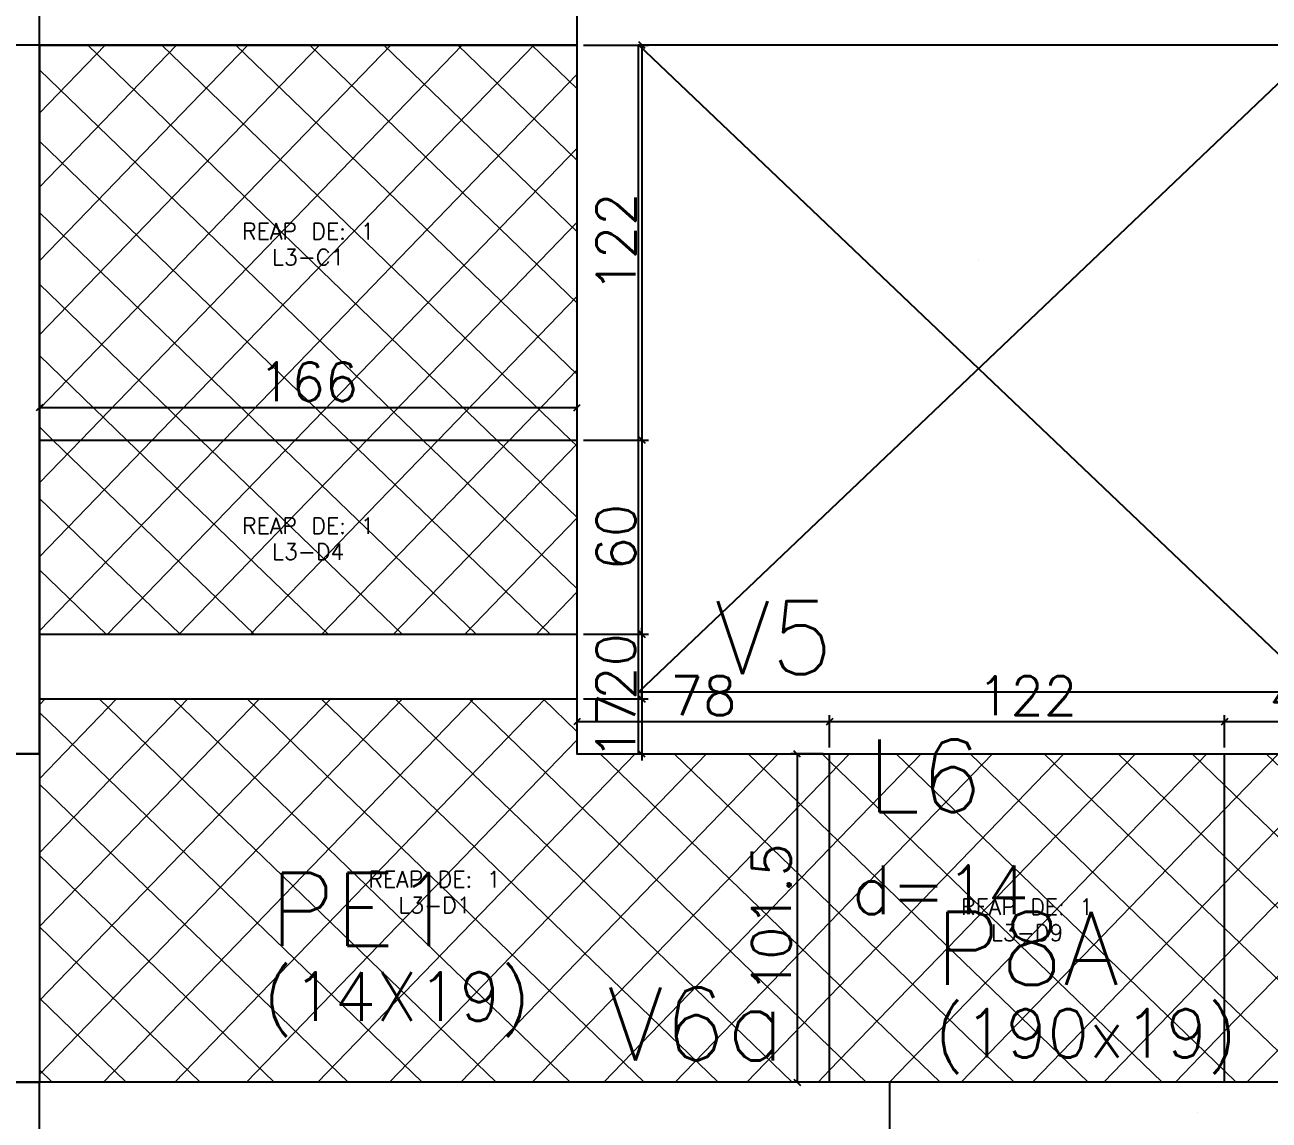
# Model space of a CAD drawing. Extents: x -40810 to 33675, y -2018 to 21213.
# Drawn here: x 15712.7 to 16096.9, y 15353.1 to 15691.5 of the extents above; entities that cross this region are included whole.
import ezdxf
from ezdxf.enums import TextEntityAlignment as Align

# ---------------------------------------------------------------- set-up
doc = ezdxf.new("R2010")
doc.units = 0
doc.layers.get('0').update_dxf_attribs({"color": 1, "lineweight": 9})
for name, color, linetype in [('1', 5, 'Continuous'), ('10', 7, 'Continuous'), ('12', 3, 'Continuous'), ('13', 7, 'Continuous'), ('19', 5, 'Continuous'), ('242', 3, 'Continuous'), ('3', 2, 'Continuous'), ('30', 15, 'Continuous'), ('4', 2, 'Continuous'), ('8', 5, 'Continuous'), ('9', 3, 'Continuous'), ('NOMENCLATURA', 7, 'Continuous'), ('P-NOTAS', 7, 'Continuous'), ('Painéis', 255, 'Continuous')]:
    doc.layers.add(name, color=color, linetype=linetype)
doc.layers.add('REAPROVEITAMENTO', color=251, linetype='Continuous', lineweight=9)
doc.styles.add('Romans', font='romans.shx', dxfattribs={"height": 12})
doc.styles.get("Standard").update_dxf_attribs({"font": 'romans.shx', "width": 0.8})
doc.styles.add('standart', font='txt.shx')
doc.dimstyles.new('cotas', dxfattribs={"dimtxt": 9, "dimasz": 2, "dimexe": 2, "dimexo": 2, "dimgap": 2, "dimtad": 1, "dimdec": 1, "dimzin": 12, "dimdsep": 46, "dimtxsty": 'Romans', "dimblk": 'OBLIQUE', "dimcen": 9, "dimclrd": 4, "dimclre": 4, "dimclrt": 240, "dimaunit": 1, "dimadec": 8, "dimazin": 3, "dimtfac": 1, "dimtdec": 1, "dimtix": 1, "dimtmove": 0, "dimatfit": 2, "dimldrblk": 'OBLIQUE', "dimfxl": 1, "dimtolj": 1, "dimtzin": 0, "dimlwd": -1, "dimlwe": -1, "dimarcsym": 0})
pattern_1 = [(46, (-222.171, -201.545), (-11.419519, 11.027702), []), (136, (-222.171, -201.545), (-11.027702, -11.419519), [])]

# ---------------------------------------------------------------- blocks, each defined once
blk = doc.blocks.new('_Oblique')
at = {"color": 0, "linetype": 'ByBlock', "lineweight": -2}
blk.add_line((-0.5, -0.5), (0.5, 0.5), dxfattribs=at)
blk = doc.blocks.new('*D3894')
at = {"layer": 'Defpoints', "color": 0, "linetype": 'Continuous', "ltscale": 30, "transparency": 16777216}
for p in [(15883.19, 15573.21), (15717.19, 15563.21), (15883.19, 15563.21)]:
    blk.add_point(p, dxfattribs=at)
at = {"layer": 'P-NOTAS', "color": 4, "linetype": 'Continuous', "ltscale": 30, "transparency": 16777216}
for p, q in [((15717.19, 15565.21), (15717.19, 15575.21)), ((15883.19, 15565.21), (15883.19, 15575.21)), ((15717.19, 15573.21), (15883.19, 15573.21))]:
    blk.add_line(p, q, dxfattribs=at)
at = {"layer": 'P-NOTAS', "color": 4, "linetype": 'Continuous', "ltscale": 30, "transparency": 16777216, "xscale": 2, "yscale": 2, "zscale": 2, "rotation": 180}
blk.add_blockref('_Oblique', (15717.19, 15573.21), dxfattribs=at)
at = {"layer": 'P-NOTAS', "color": 4, "linetype": 'Continuous', "ltscale": 30, "transparency": 16777216, "xscale": 2, "yscale": 2, "zscale": 2}
blk.add_blockref('_Oblique', (15883.19, 15573.21), dxfattribs=at)
at = {"layer": 'P-NOTAS', "color": 240, "linetype": 'Continuous', "ltscale": 30, "transparency": 16777216, "insert": (15800.19, 15581.21), "char_height": 12, "attachment_point": 5, "style": 'Romans'}
blk.add_mtext('\\A1;166', dxfattribs=at)
blk = doc.blocks.new('*D3895')
at = {"layer": 'Defpoints', "color": 0, "linetype": 'Continuous', "ltscale": 30, "transparency": 16777216}
for p in [(15883.19, 15503.21), (15883.19, 15483.21), (15903.19, 15483.21)]:
    blk.add_point(p, dxfattribs=at)
at = {"layer": 'P-NOTAS', "color": 4, "linetype": 'Continuous', "ltscale": 30, "transparency": 16777216}
for p, q in [((15903.19, 15503.21), (15903.19, 15505.21)), ((15885.19, 15503.21), (15905.19, 15503.21)), ((15903.19, 15503.21), (15903.19, 15483.21)), ((15885.19, 15483.21), (15905.19, 15483.21)), ((15903.19, 15483.21), (15903.19, 15481.21))]:
    blk.add_line(p, q, dxfattribs=at)
at = {"layer": 'P-NOTAS', "color": 4, "linetype": 'Continuous', "ltscale": 30, "transparency": 16777216, "xscale": 2, "yscale": 2, "zscale": 2}
for p, rotation in [((15903.19, 15503.21), 270), ((15903.19, 15483.21), 90)]:
    blk.add_blockref('_Oblique', p, dxfattribs=dict(at, rotation=rotation))
at = {"layer": 'P-NOTAS', "color": 240, "linetype": 'Continuous', "ltscale": 30, "transparency": 16777216, "insert": (15895.19, 15493.21), "char_height": 12, "attachment_point": 5, "rotation": 90, "style": 'Romans'}
blk.add_mtext('\\A1;20', dxfattribs=at)
blk = doc.blocks.new('*D3896')
at = {"layer": 'Defpoints', "color": 0, "linetype": 'Continuous', "ltscale": 30, "transparency": 16777216}
for p in [(15883.19, 15483.21), (15883.19, 15466.21), (15903.19, 15466.21)]:
    blk.add_point(p, dxfattribs=at)
at = {"layer": 'P-NOTAS', "color": 4, "linetype": 'Continuous', "ltscale": 30, "transparency": 16777216}
for p, q in [((15885.19, 15483.21), (15905.19, 15483.21)), ((15903.19, 15483.21), (15903.19, 15485.21)), ((15903.19, 15483.21), (15903.19, 15466.21)), ((15885.19, 15466.21), (15905.19, 15466.21)), ((15903.19, 15466.21), (15903.19, 15464.21))]:
    blk.add_line(p, q, dxfattribs=at)
at = {"layer": 'P-NOTAS', "color": 4, "linetype": 'Continuous', "ltscale": 30, "transparency": 16777216, "xscale": 2, "yscale": 2, "zscale": 2}
for p, rotation in [((15903.19, 15483.21), 270), ((15903.19, 15466.21), 90)]:
    blk.add_blockref('_Oblique', p, dxfattribs=dict(at, rotation=rotation))
at = {"layer": 'P-NOTAS', "color": 240, "linetype": 'Continuous', "ltscale": 30, "transparency": 16777216, "insert": (15895.19, 15474.71), "char_height": 12, "attachment_point": 5, "rotation": 90, "style": 'Romans'}
blk.add_mtext('\\A1;17', dxfattribs=at)
blk = doc.blocks.new('*D3899')
at = {"layer": 'Defpoints', "color": 0, "linetype": 'Continuous', "ltscale": 30, "transparency": 16777216}
for p in [(16131.19, 15476.21), (16083.19, 15466.21), (16131.19, 15466.21)]:
    blk.add_point(p, dxfattribs=at)
at = {"layer": 'P-NOTAS', "color": 4, "linetype": 'Continuous', "ltscale": 30, "transparency": 16777216}
for p, q in [((16083.19, 15468.21), (16083.19, 15478.21)), ((16131.19, 15468.21), (16131.19, 15478.21)), ((16083.19, 15476.21), (16131.19, 15476.21))]:
    blk.add_line(p, q, dxfattribs=at)
at = {"layer": 'P-NOTAS', "color": 4, "linetype": 'Continuous', "ltscale": 30, "transparency": 16777216, "xscale": 2, "yscale": 2, "zscale": 2, "rotation": 180}
blk.add_blockref('_Oblique', (16083.19, 15476.21), dxfattribs=at)
at = {"layer": 'P-NOTAS', "color": 4, "linetype": 'Continuous', "ltscale": 30, "transparency": 16777216, "xscale": 2, "yscale": 2, "zscale": 2}
blk.add_blockref('_Oblique', (16131.19, 15476.21), dxfattribs=at)
at = {"layer": 'P-NOTAS', "color": 240, "linetype": 'Continuous', "ltscale": 30, "transparency": 16777216, "insert": (16107.19, 15484.21), "char_height": 12, "attachment_point": 5, "style": 'Romans'}
blk.add_mtext('\\A1;48', dxfattribs=at)
blk = doc.blocks.new('*D3902')
at = {"layer": 'Defpoints', "color": 0, "linetype": 'Continuous', "ltscale": 30, "transparency": 16777216}
for p in [(15961.19, 15466.21), (15951.19, 15364.75), (15961.19, 15364.75)]:
    blk.add_point(p, dxfattribs=at)
at = {"layer": 'P-NOTAS', "color": 4, "linetype": 'Continuous', "ltscale": 30, "transparency": 16777216}
for p, q in [((15959.19, 15466.21), (15949.19, 15466.21)), ((15951.19, 15466.21), (15951.19, 15364.75)), ((15959.19, 15364.75), (15949.19, 15364.75))]:
    blk.add_line(p, q, dxfattribs=at)
at = {"layer": 'P-NOTAS', "color": 4, "linetype": 'Continuous', "ltscale": 30, "transparency": 16777216, "xscale": 2, "yscale": 2, "zscale": 2}
for p, rotation in [((15951.19, 15466.21), 90), ((15951.19, 15364.75), 270)]:
    blk.add_blockref('_Oblique', p, dxfattribs=dict(at, rotation=rotation))
at = {"layer": 'P-NOTAS', "color": 240, "linetype": 'Continuous', "ltscale": 30, "transparency": 16777216, "insert": (15943.19, 15415.48), "char_height": 12, "attachment_point": 5, "rotation": 90, "style": 'Romans'}
blk.add_mtext('\\A1;101.5', dxfattribs=at)
blk = doc.blocks.new('*D3903')
at = {"layer": 'Defpoints', "color": 0, "linetype": 'Continuous', "ltscale": 30, "transparency": 16777216}
for p in [(15961.19, 15476.21), (15883.19, 15466.21), (15961.19, 15466.21)]:
    blk.add_point(p, dxfattribs=at)
at = {"layer": 'P-NOTAS', "color": 4, "linetype": 'Continuous', "ltscale": 30, "transparency": 16777216}
for p, q in [((15883.19, 15468.21), (15883.19, 15478.21)), ((15961.19, 15468.21), (15961.19, 15478.21)), ((15883.19, 15476.21), (15961.19, 15476.21))]:
    blk.add_line(p, q, dxfattribs=at)
at = {"layer": 'P-NOTAS', "color": 4, "linetype": 'Continuous', "ltscale": 30, "transparency": 16777216, "xscale": 2, "yscale": 2, "zscale": 2, "rotation": 180}
blk.add_blockref('_Oblique', (15883.19, 15476.21), dxfattribs=at)
at = {"layer": 'P-NOTAS', "color": 4, "linetype": 'Continuous', "ltscale": 30, "transparency": 16777216, "xscale": 2, "yscale": 2, "zscale": 2}
blk.add_blockref('_Oblique', (15961.19, 15476.21), dxfattribs=at)
at = {"layer": 'P-NOTAS', "color": 240, "linetype": 'Continuous', "ltscale": 30, "transparency": 16777216, "insert": (15922.19, 15484.21), "char_height": 12, "attachment_point": 5, "style": 'Romans'}
blk.add_mtext('\\A1;78', dxfattribs=at)
blk = doc.blocks.new('*D3904')
at = {"layer": 'Defpoints', "color": 0, "linetype": 'Continuous', "ltscale": 30, "transparency": 16777216}
for p in [(16083.19, 15476.21), (15961.19, 15466.21), (16083.19, 15466.21)]:
    blk.add_point(p, dxfattribs=at)
at = {"layer": 'P-NOTAS', "color": 4, "linetype": 'Continuous', "ltscale": 30, "transparency": 16777216}
for p, q in [((15961.19, 15468.21), (15961.19, 15478.21)), ((16083.19, 15468.21), (16083.19, 15478.21)), ((15961.19, 15476.21), (16083.19, 15476.21))]:
    blk.add_line(p, q, dxfattribs=at)
at = {"layer": 'P-NOTAS', "color": 4, "linetype": 'Continuous', "ltscale": 30, "transparency": 16777216, "xscale": 2, "yscale": 2, "zscale": 2, "rotation": 180}
blk.add_blockref('_Oblique', (15961.19, 15476.21), dxfattribs=at)
at = {"layer": 'P-NOTAS', "color": 4, "linetype": 'Continuous', "ltscale": 30, "transparency": 16777216, "xscale": 2, "yscale": 2, "zscale": 2}
blk.add_blockref('_Oblique', (16083.19, 15476.21), dxfattribs=at)
at = {"layer": 'P-NOTAS', "color": 240, "linetype": 'Continuous', "ltscale": 30, "transparency": 16777216, "insert": (16022.19, 15484.21), "char_height": 12, "attachment_point": 5, "style": 'Romans'}
blk.add_mtext('\\A1;122', dxfattribs=at)
blk = doc.blocks.new('*D3905')
at = {"layer": 'Defpoints', "color": 0, "linetype": 'Continuous', "ltscale": 30, "transparency": 16777216}
for p in [(15883.23, 15685.21), (15883.23, 15563.21), (15903.23, 15563.21)]:
    blk.add_point(p, dxfattribs=at)
at = {"layer": 'P-NOTAS', "color": 4, "linetype": 'Continuous', "ltscale": 30, "transparency": 16777216}
for p, q in [((15885.23, 15685.21), (15905.23, 15685.21)), ((15903.23, 15685.21), (15903.23, 15563.21)), ((15885.23, 15563.21), (15905.23, 15563.21))]:
    blk.add_line(p, q, dxfattribs=at)
at = {"layer": 'P-NOTAS', "color": 4, "linetype": 'Continuous', "ltscale": 30, "transparency": 16777216, "xscale": 2, "yscale": 2, "zscale": 2}
for p, rotation in [((15903.23, 15685.21), 90), ((15903.23, 15563.21), 270)]:
    blk.add_blockref('_Oblique', p, dxfattribs=dict(at, rotation=rotation))
at = {"layer": 'P-NOTAS', "color": 240, "linetype": 'Continuous', "ltscale": 30, "transparency": 16777216, "insert": (15895.23, 15624.21), "char_height": 12, "attachment_point": 5, "rotation": 90, "style": 'Romans'}
blk.add_mtext('\\A1;122', dxfattribs=at)
blk = doc.blocks.new('*D3906')
at = {"layer": 'Defpoints', "color": 0, "linetype": 'Continuous', "ltscale": 30, "transparency": 16777216}
for p in [(15883.23, 15563.21), (15883.23, 15503.21), (15903.23, 15503.21)]:
    blk.add_point(p, dxfattribs=at)
at = {"layer": 'P-NOTAS', "color": 4, "linetype": 'Continuous', "ltscale": 30, "transparency": 16777216}
for p, q in [((15885.23, 15563.21), (15905.23, 15563.21)), ((15903.23, 15563.21), (15903.23, 15503.21)), ((15885.23, 15503.21), (15905.23, 15503.21))]:
    blk.add_line(p, q, dxfattribs=at)
at = {"layer": 'P-NOTAS', "color": 4, "linetype": 'Continuous', "ltscale": 30, "transparency": 16777216, "xscale": 2, "yscale": 2, "zscale": 2}
for p, rotation in [((15903.23, 15563.21), 90), ((15903.23, 15503.21), 270)]:
    blk.add_blockref('_Oblique', p, dxfattribs=dict(at, rotation=rotation))
at = {"layer": 'P-NOTAS', "color": 240, "linetype": 'Continuous', "ltscale": 30, "transparency": 16777216, "insert": (15895.23, 15533.21), "char_height": 12, "attachment_point": 5, "rotation": 90, "style": 'Romans'}
blk.add_mtext('\\A1;60', dxfattribs=at)
blk = doc.blocks.new('*D6432')
at = {"layer": 'Defpoints', "color": 0, "ltscale": 30, "transparency": 16777216}
for p in [(15883.19, 15573.21), (15717.19, 15563.21), (15883.19, 15563.21)]:
    blk.add_point(p, dxfattribs=at)
at = {"layer": 'P-NOTAS', "color": 4, "ltscale": 30, "transparency": 16777216}
for p, q in [((15717.19, 15565.21), (15717.19, 15575.21)), ((15883.19, 15565.21), (15883.19, 15575.21)), ((15717.19, 15573.21), (15883.19, 15573.21))]:
    blk.add_line(p, q, dxfattribs=at)
at = {"layer": 'P-NOTAS', "color": 4, "ltscale": 30, "transparency": 16777216, "xscale": 2, "yscale": 2, "zscale": 2, "rotation": 180}
blk.add_blockref('_Oblique', (15717.19, 15573.21), dxfattribs=at)
at = {"layer": 'P-NOTAS', "color": 4, "ltscale": 30, "transparency": 16777216, "xscale": 2, "yscale": 2, "zscale": 2}
blk.add_blockref('_Oblique', (15883.19, 15573.21), dxfattribs=at)
at = {"layer": 'P-NOTAS', "color": 240, "ltscale": 30, "transparency": 16777216, "insert": (15800.19, 15581.21), "char_height": 12, "attachment_point": 5, "style": 'Romans'}
blk.add_mtext('\\A1;166', dxfattribs=at)
blk = doc.blocks.new('*D6433')
at = {"layer": 'Defpoints', "color": 0, "ltscale": 30, "transparency": 16777216}
for p in [(15883.19, 15503.21), (15883.19, 15483.21), (15903.19, 15483.21)]:
    blk.add_point(p, dxfattribs=at)
at = {"layer": 'P-NOTAS', "color": 4, "ltscale": 30, "transparency": 16777216}
for p, q in [((15903.19, 15503.21), (15903.19, 15505.21)), ((15885.19, 15503.21), (15905.19, 15503.21)), ((15903.19, 15503.21), (15903.19, 15483.21)), ((15885.19, 15483.21), (15905.19, 15483.21)), ((15903.19, 15483.21), (15903.19, 15481.21))]:
    blk.add_line(p, q, dxfattribs=at)
at = {"layer": 'P-NOTAS', "color": 4, "ltscale": 30, "transparency": 16777216, "xscale": 2, "yscale": 2, "zscale": 2}
for p, rotation in [((15903.19, 15503.21), 270), ((15903.19, 15483.21), 90)]:
    blk.add_blockref('_Oblique', p, dxfattribs=dict(at, rotation=rotation))
at = {"layer": 'P-NOTAS', "color": 240, "ltscale": 30, "transparency": 16777216, "insert": (15895.19, 15493.21), "char_height": 12, "attachment_point": 5, "rotation": 90, "style": 'Romans'}
blk.add_mtext('\\A1;20', dxfattribs=at)
blk = doc.blocks.new('*D6434')
at = {"layer": 'Defpoints', "color": 0, "ltscale": 30, "transparency": 16777216}
for p in [(15883.19, 15483.21), (15883.19, 15466.21), (15903.19, 15466.21)]:
    blk.add_point(p, dxfattribs=at)
at = {"layer": 'P-NOTAS', "color": 4, "ltscale": 30, "transparency": 16777216}
for p, q in [((15885.19, 15483.21), (15905.19, 15483.21)), ((15903.19, 15483.21), (15903.19, 15485.21)), ((15903.19, 15483.21), (15903.19, 15466.21)), ((15885.19, 15466.21), (15905.19, 15466.21)), ((15903.19, 15466.21), (15903.19, 15464.21))]:
    blk.add_line(p, q, dxfattribs=at)
at = {"layer": 'P-NOTAS', "color": 4, "ltscale": 30, "transparency": 16777216, "xscale": 2, "yscale": 2, "zscale": 2}
for p, rotation in [((15903.19, 15483.21), 270), ((15903.19, 15466.21), 90)]:
    blk.add_blockref('_Oblique', p, dxfattribs=dict(at, rotation=rotation))
at = {"layer": 'P-NOTAS', "color": 240, "ltscale": 30, "transparency": 16777216, "insert": (15895.19, 15474.71), "char_height": 12, "attachment_point": 5, "rotation": 90, "style": 'Romans'}
blk.add_mtext('\\A1;17', dxfattribs=at)
blk = doc.blocks.new('*D6437')
at = {"layer": 'Defpoints', "color": 0, "ltscale": 30, "transparency": 16777216}
for p in [(16131.19, 15476.21), (16083.19, 15466.21), (16131.19, 15466.21)]:
    blk.add_point(p, dxfattribs=at)
at = {"layer": 'P-NOTAS', "color": 4, "ltscale": 30, "transparency": 16777216}
for p, q in [((16083.19, 15468.21), (16083.19, 15478.21)), ((16131.19, 15468.21), (16131.19, 15478.21)), ((16083.19, 15476.21), (16131.19, 15476.21))]:
    blk.add_line(p, q, dxfattribs=at)
at = {"layer": 'P-NOTAS', "color": 4, "ltscale": 30, "transparency": 16777216, "xscale": 2, "yscale": 2, "zscale": 2, "rotation": 180}
blk.add_blockref('_Oblique', (16083.19, 15476.21), dxfattribs=at)
at = {"layer": 'P-NOTAS', "color": 4, "ltscale": 30, "transparency": 16777216, "xscale": 2, "yscale": 2, "zscale": 2}
blk.add_blockref('_Oblique', (16131.19, 15476.21), dxfattribs=at)
at = {"layer": 'P-NOTAS', "color": 240, "ltscale": 30, "transparency": 16777216, "insert": (16107.19, 15484.21), "char_height": 12, "attachment_point": 5, "style": 'Romans'}
blk.add_mtext('\\A1;48', dxfattribs=at)
blk = doc.blocks.new('*D6440')
at = {"layer": 'Defpoints', "color": 0, "ltscale": 30, "transparency": 16777216}
for p in [(15961.19, 15466.21), (15951.19, 15364.75), (15961.19, 15364.75)]:
    blk.add_point(p, dxfattribs=at)
at = {"layer": 'P-NOTAS', "color": 4, "ltscale": 30, "transparency": 16777216}
for p, q in [((15959.19, 15466.21), (15949.19, 15466.21)), ((15951.19, 15466.21), (15951.19, 15364.75)), ((15959.19, 15364.75), (15949.19, 15364.75))]:
    blk.add_line(p, q, dxfattribs=at)
at = {"layer": 'P-NOTAS', "color": 4, "ltscale": 30, "transparency": 16777216, "xscale": 2, "yscale": 2, "zscale": 2}
for p, rotation in [((15951.19, 15466.21), 90), ((15951.19, 15364.75), 270)]:
    blk.add_blockref('_Oblique', p, dxfattribs=dict(at, rotation=rotation))
at = {"layer": 'P-NOTAS', "color": 240, "ltscale": 30, "transparency": 16777216, "insert": (15943.19, 15415.48), "char_height": 12, "attachment_point": 5, "rotation": 90, "style": 'Romans'}
blk.add_mtext('\\A1;101.5', dxfattribs=at)
blk = doc.blocks.new('*D6441')
at = {"layer": 'Defpoints', "color": 0, "ltscale": 30, "transparency": 16777216}
for p in [(15961.19, 15476.21), (15883.19, 15466.21), (15961.19, 15466.21)]:
    blk.add_point(p, dxfattribs=at)
at = {"layer": 'P-NOTAS', "color": 4, "ltscale": 30, "transparency": 16777216}
for p, q in [((15883.19, 15468.21), (15883.19, 15478.21)), ((15961.19, 15468.21), (15961.19, 15478.21)), ((15883.19, 15476.21), (15961.19, 15476.21))]:
    blk.add_line(p, q, dxfattribs=at)
at = {"layer": 'P-NOTAS', "color": 4, "ltscale": 30, "transparency": 16777216, "xscale": 2, "yscale": 2, "zscale": 2, "rotation": 180}
blk.add_blockref('_Oblique', (15883.19, 15476.21), dxfattribs=at)
at = {"layer": 'P-NOTAS', "color": 4, "ltscale": 30, "transparency": 16777216, "xscale": 2, "yscale": 2, "zscale": 2}
blk.add_blockref('_Oblique', (15961.19, 15476.21), dxfattribs=at)
at = {"layer": 'P-NOTAS', "color": 240, "ltscale": 30, "transparency": 16777216, "insert": (15922.19, 15484.21), "char_height": 12, "attachment_point": 5, "style": 'Romans'}
blk.add_mtext('\\A1;78', dxfattribs=at)
blk = doc.blocks.new('*D6442')
at = {"layer": 'Defpoints', "color": 0, "ltscale": 30, "transparency": 16777216}
for p in [(16083.19, 15476.21), (15961.19, 15466.21), (16083.19, 15466.21)]:
    blk.add_point(p, dxfattribs=at)
at = {"layer": 'P-NOTAS', "color": 4, "ltscale": 30, "transparency": 16777216}
for p, q in [((15961.19, 15468.21), (15961.19, 15478.21)), ((16083.19, 15468.21), (16083.19, 15478.21)), ((15961.19, 15476.21), (16083.19, 15476.21))]:
    blk.add_line(p, q, dxfattribs=at)
at = {"layer": 'P-NOTAS', "color": 4, "ltscale": 30, "transparency": 16777216, "xscale": 2, "yscale": 2, "zscale": 2, "rotation": 180}
blk.add_blockref('_Oblique', (15961.19, 15476.21), dxfattribs=at)
at = {"layer": 'P-NOTAS', "color": 4, "ltscale": 30, "transparency": 16777216, "xscale": 2, "yscale": 2, "zscale": 2}
blk.add_blockref('_Oblique', (16083.19, 15476.21), dxfattribs=at)
at = {"layer": 'P-NOTAS', "color": 240, "ltscale": 30, "transparency": 16777216, "insert": (16022.19, 15484.21), "char_height": 12, "attachment_point": 5, "style": 'Romans'}
blk.add_mtext('\\A1;122', dxfattribs=at)
blk = doc.blocks.new('*D6443')
at = {"layer": 'Defpoints', "color": 0, "ltscale": 30, "transparency": 16777216}
for p in [(15883.23, 15685.21), (15883.23, 15563.21), (15903.23, 15563.21)]:
    blk.add_point(p, dxfattribs=at)
at = {"layer": 'P-NOTAS', "color": 4, "ltscale": 30, "transparency": 16777216}
for p, q in [((15885.23, 15685.21), (15905.23, 15685.21)), ((15903.23, 15685.21), (15903.23, 15563.21)), ((15885.23, 15563.21), (15905.23, 15563.21))]:
    blk.add_line(p, q, dxfattribs=at)
at = {"layer": 'P-NOTAS', "color": 4, "ltscale": 30, "transparency": 16777216, "xscale": 2, "yscale": 2, "zscale": 2}
for p, rotation in [((15903.23, 15685.21), 90), ((15903.23, 15563.21), 270)]:
    blk.add_blockref('_Oblique', p, dxfattribs=dict(at, rotation=rotation))
at = {"layer": 'P-NOTAS', "color": 240, "ltscale": 30, "transparency": 16777216, "insert": (15895.23, 15624.21), "char_height": 12, "attachment_point": 5, "rotation": 90, "style": 'Romans'}
blk.add_mtext('\\A1;122', dxfattribs=at)
blk = doc.blocks.new('*D6444')
at = {"layer": 'Defpoints', "color": 0, "ltscale": 30, "transparency": 16777216}
for p in [(15883.23, 15563.21), (15883.23, 15503.21), (15903.23, 15503.21)]:
    blk.add_point(p, dxfattribs=at)
at = {"layer": 'P-NOTAS', "color": 4, "ltscale": 30, "transparency": 16777216}
for p, q in [((15885.23, 15563.21), (15905.23, 15563.21)), ((15903.23, 15563.21), (15903.23, 15503.21)), ((15885.23, 15503.21), (15905.23, 15503.21))]:
    blk.add_line(p, q, dxfattribs=at)
at = {"layer": 'P-NOTAS', "color": 4, "ltscale": 30, "transparency": 16777216, "xscale": 2, "yscale": 2, "zscale": 2}
for p, rotation in [((15903.23, 15563.21), 90), ((15903.23, 15503.21), 270)]:
    blk.add_blockref('_Oblique', p, dxfattribs=dict(at, rotation=rotation))
at = {"layer": 'P-NOTAS', "color": 240, "ltscale": 30, "transparency": 16777216, "insert": (15895.23, 15533.21), "char_height": 12, "attachment_point": 5, "rotation": 90, "style": 'Romans'}
blk.add_mtext('\\A1;60', dxfattribs=at)

msp = doc.modelspace()

# ---------------------------------------------------------------- hatches: boundary and pattern name
at = {"layer": 'REAPROVEITAMENTO', "linetype": 'Continuous', "ltscale": 30, "true_color": 0xf8d731, "transparency": 33554687}
h = msp.add_hatch(dxfattribs=at)
h.set_pattern_fill('ANSI37', color=40, scale=5, angle=1)
h.set_pattern_definition(pattern_1)
h.paths.add_polyline_path([(15883.157, 15685.21), (15717.157, 15685.21), (15717.157, 15563.21), (15883.157, 15563.21)])
at = {"layer": 'REAPROVEITAMENTO', "ltscale": 30, "transparency": 33554687}
h = msp.add_hatch(dxfattribs=at)
h.set_pattern_fill('ANSI37', color=0, scale=5, angle=1)
h.set_pattern_definition(pattern_1)
h.paths.add_polyline_path([(15883.157, 15685.21), (15717.157, 15685.21), (15717.157, 15563.21), (15883.157, 15563.21)])
at = {"layer": 'REAPROVEITAMENTO', "linetype": 'Continuous', "ltscale": 30, "true_color": 0xf8d731, "transparency": 33554687}
h = msp.add_hatch(dxfattribs=at)
h.set_pattern_fill('ANSI37', color=40, scale=5, angle=1)
h.set_pattern_definition(pattern_1)
h.paths.add_polyline_path([(15883.157, 15563.21), (15717.157, 15563.21), (15717.157, 15503.21), (15883.157, 15503.21)])
at = {"layer": 'REAPROVEITAMENTO', "ltscale": 30, "transparency": 33554687}
h = msp.add_hatch(dxfattribs=at)
h.set_pattern_fill('ANSI37', color=0, scale=5, angle=1)
h.set_pattern_definition(pattern_1)
h.paths.add_polyline_path([(15883.157, 15563.21), (15717.157, 15563.21), (15717.157, 15503.21), (15883.157, 15503.21)])
h.paths.add_polyline_path([(15787.269, 15524.964), (15813.103, 15524.964), (15813.103, 15532.464), (15787.269, 15532.464)], flags=24)
h.paths.add_polyline_path([(15777.269, 15532.964), (15823.103, 15532.964), (15823.103, 15540.464), (15777.269, 15540.464)], flags=24)
at = {"layer": 'REAPROVEITAMENTO', "linetype": 'Continuous', "ltscale": 30, "true_color": 0xf8d731, "transparency": 33554687}
h = msp.add_hatch(dxfattribs=at)
h.set_pattern_fill('ANSI37', color=40, scale=5, angle=1)
h.set_pattern_definition(pattern_1)
h.paths.add_polyline_path([(15961.186, 15466.26), (15902.157, 15466.26), (15883.157, 15466.26), (15883.157, 15483.21), (15717.157, 15483.21), (15717.157, 15466.26), (15717.157, 15364.796), (15778.656, 15364.796), (15961.186, 15364.796)])
at = {"layer": 'REAPROVEITAMENTO', "ltscale": 30, "transparency": 33554687}
h = msp.add_hatch(dxfattribs=at)
h.set_pattern_fill('ANSI37', color=0, scale=5, angle=1)
h.set_pattern_definition(pattern_1)
h.paths.add_polyline_path([(15961.186, 15466.26), (15902.157, 15466.26), (15883.157, 15466.26), (15883.157, 15483.21), (15717.157, 15483.21), (15717.157, 15466.26), (15717.157, 15364.796), (15778.656, 15364.796), (15961.186, 15364.796)])
at = {"layer": 'REAPROVEITAMENTO', "linetype": 'Continuous', "ltscale": 30, "true_color": 0xf8d731, "transparency": 33554687}
h = msp.add_hatch(dxfattribs=at)
h.set_pattern_fill('ANSI37', color=40, scale=5, angle=1)
h.set_pattern_definition(pattern_1)
h.paths.add_polyline_path([(16297.157, 15466.26), (16297.157, 15483.21), (16131.157, 15483.21), (16131.157, 15466.26), (16112.157, 15466.26), (16083.186, 15466.26), (16083.186, 15364.796), (16169.657, 15364.796), (16297.157, 15364.796)])
at = {"layer": 'REAPROVEITAMENTO', "ltscale": 30, "transparency": 33554687}
h = msp.add_hatch(dxfattribs=at)
h.set_pattern_fill('ANSI37', color=0, scale=5, angle=1)
h.set_pattern_definition(pattern_1)
h.paths.add_polyline_path([(16297.157, 15466.26), (16297.157, 15483.21), (16131.157, 15483.21), (16131.157, 15466.26), (16112.157, 15466.26), (16083.186, 15466.26), (16083.186, 15364.796), (16169.657, 15364.796), (16297.157, 15364.796)])
at = {"layer": 'REAPROVEITAMENTO', "linetype": 'Continuous', "ltscale": 30, "true_color": 0xf8d731, "transparency": 33554687}
h = msp.add_hatch(dxfattribs=at)
h.set_pattern_fill('ANSI37', color=40, scale=5, angle=1)
h.set_pattern_definition(pattern_1)
h.paths.add_polyline_path([(16083.186, 15466.26), (15961.186, 15466.26), (15961.186, 15364.796), (15979.657, 15364.796), (16083.186, 15364.796)])
at = {"layer": 'REAPROVEITAMENTO', "ltscale": 30, "transparency": 33554687}
h = msp.add_hatch(dxfattribs=at)
h.set_pattern_fill('ANSI37', color=0, scale=5, angle=1)
h.set_pattern_definition(pattern_1)
h.paths.add_polyline_path([(16083.186, 15466.26), (15961.186, 15466.26), (15961.186, 15364.796), (15979.657, 15364.796), (16083.186, 15364.796)])

# ---------------------------------------------------------------- linework, layer by layer
at = {"layer": '1'}
msp.add_line((15717.157, 15466.26), (15717.157, 15364.796), dxfattribs=at)
for points in [[(15717.157, 15685.26), (15883.157, 15685.26)], [(16112.157, 15485.26), (15902.157, 15485.26)], [(15902.157, 15466.26), (16112.157, 15466.26)], [(15778.656, 15364.796), (15717.157, 15364.796)], [(15979.657, 15364.796), (15778.656, 15364.796)]]:
    msp.add_lwpolyline(points, dxfattribs=at)
at = {"layer": '19'}
for p, q in [((15902.157, 15485.26), (16112.157, 15685.26)), ((15902.157, 15685.26), (16112.157, 15485.26))]:
    msp.add_line(p, q, dxfattribs=at)
at = {"layer": '242'}
for p, q in [((16007.157, 15618.78), (16007.157, 15618.78)), ((16074.657, 15355.296), (16074.657, 15355.296))]:
    msp.add_line(p, q, dxfattribs=at)
at = {"layer": '3'}
for points in [[(15698.157, 15685.26), (15717.157, 15685.26), (15717.157, 15851.26), (15698.157, 15851.26), (15698.157, 15685.26)], [(16112.157, 15466.26), (16131.157, 15466.26), (16131.157, 15704.26), (15883.157, 15704.26), (15883.157, 15466.26), (15902.157, 15466.26), (15902.157, 15685.26), (16112.157, 15685.26), (16112.157, 15466.26)], [(15698.157, 15244.796), (15717.157, 15244.796), (15717.157, 15364.796), (15698.157, 15364.796), (15698.157, 15244.796)], [(15979.657, 15345.796), (16169.657, 15345.796), (16169.657, 15364.796), (15979.657, 15364.796), (15979.657, 15345.796)]]:
    msp.add_lwpolyline(points, dxfattribs=at)
at = {"layer": '30'}
msp.add_lwpolyline([(15698.157, 15466.26), (15698.157, 15685.26), (15717.157, 15685.26), (15717.157, 15466.26), (15698.157, 15466.26), (15698.157, 15466.26)], dxfattribs=at)
at = {"layer": '4'}
for p, q in [((15717.157, 15466.26), (15717.157, 15685.26)), ((15698.157, 15466.26), (15717.157, 15466.26)), ((15695.157, 15364.796), (15717.157, 15364.796))]:
    msp.add_line(p, q, dxfattribs=at)
at = {"layer": 'Painéis', "linetype": 'Continuous', "ltscale": 30}
for points in [[(15717.186, 15685.21), (15883.186, 15685.21)], [(15717.186, 15563.21), (15883.186, 15563.21)], [(15717.186, 15503.21), (15883.186, 15503.21)], [(15717.186, 15483.21), (15883.186, 15483.21)], [(15961.186, 15364.75), (15961.186, 15466.214)], [(16083.186, 15364.75), (16083.186, 15466.214)]]:
    msp.add_lwpolyline(points, dxfattribs=at)
at = {"layer": 'Painéis', "ltscale": 30}
for points in [[(15717.186, 15685.21), (15883.186, 15685.21)], [(15717.186, 15563.21), (15883.186, 15563.21)], [(15717.186, 15503.21), (15883.186, 15503.21)], [(15717.186, 15483.21), (15883.186, 15483.21)], [(15961.186, 15364.75), (15961.186, 15466.214)], [(16083.186, 15364.75), (16083.186, 15466.214)]]:
    msp.add_lwpolyline(points, dxfattribs=at)

# ---------------------------------------------------------------- texts
at = {"layer": '10'}
msp.add_text('L6', height=22.5, dxfattribs=at).set_placement((15972.73, 15448.176))
at = {"layer": '12'}
msp.add_text('(190x19)', height=15, dxfattribs=at).set_placement((15993.715, 15372.387))
at = {"layer": '13'}
msp.add_text('d=14', height=15, dxfattribs=at).set_placement((15968.08, 15416.751))
at = {"layer": '8'}
for s, p in [('V5', (15925.657, 15490.885)), ('V6a', (15892.545, 15371.531))]:
    msp.add_text(s, height=22.5, dxfattribs=at).set_placement(p)
at = {"layer": '9'}
for s, height, p in [('PE1', 22.5, (15788.238, 15406.959)), ('P8A', 22.5, (15993.715, 15394.887)), ('(14X19)', 15, (15786.401, 15383.785))]:
    msp.add_text(s, height=height, dxfattribs=at).set_placement(p)
at = {"layer": 'NOMENCLATURA', "linetype": 'Continuous', "ltscale": 30, "style": 'standart'}
for s, p in [('REAP DE: 1', (15800.186, 15627.714)), ('L3-C1', (15800.186, 15619.714)), ('REAP DE: 1', (15800.186, 15536.714)), ('L3-D4', (15800.186, 15528.714)), ('REAP DE: 1', (15839.186, 15427.482)), ('L3-D1', (15839.186, 15419.482)), ('REAP DE: 1', (16022.186, 15418.982)), ('L3-D9', (16022.186, 15410.982))]:
    msp.add_text(s, height=5, dxfattribs=at).set_placement(p, align=Align.MIDDLE_CENTER)
at = {"layer": 'NOMENCLATURA', "ltscale": 30, "style": 'standart'}
for s, p in [('REAP DE: 1', (15800.186, 15627.714)), ('L3-C1', (15800.186, 15619.714)), ('REAP DE: 1', (15800.186, 15536.714)), ('L3-D4', (15800.186, 15528.714)), ('REAP DE: 1', (15839.186, 15427.482)), ('L3-D1', (15839.186, 15419.482)), ('REAP DE: 1', (16022.186, 15418.982)), ('L3-D9', (16022.186, 15410.982))]:
    msp.add_text(s, height=5, dxfattribs=at).set_placement(p, align=Align.MIDDLE_CENTER)

# ---------------------------------------------------------------- dimensions: what is measured, and where the dimension line sits
at = {"layer": 'P-NOTAS', "linetype": 'Continuous', "ltscale": 30}
for base, p1, p2, picture, middle in [((15903.229, 15563.214), (15883.229, 15685.214), (15883.229, 15563.214), '*D3905', (15895.229, 15624.214)), ((15903.229, 15503.214), (15883.229, 15563.214), (15883.229, 15503.214), '*D3906', (15895.229, 15533.214)), ((15903.186, 15483.214), (15883.186, 15503.214), (15883.186, 15483.214), '*D3895', (15895.186, 15493.214)), ((15903.186, 15466.214), (15883.186, 15483.214), (15883.186, 15466.214), '*D3896', (15895.186, 15474.714)), ((15951.186, 15364.75), (15961.186, 15466.214), (15961.186, 15364.75), '*D3902', (15943.186, 15415.482))]:
    dim = msp.add_linear_dim(base=base, p1=p1, p2=p2, angle=90, dimstyle='cotas', dxfattribs=at)
    dim.commit()
    dim.dimension.update_dxf_attribs({"geometry": picture, "text_midpoint": middle})
at = {"layer": 'P-NOTAS', "ltscale": 30}
for base, p1, p2, picture, middle in [((15903.229, 15563.214), (15883.229, 15685.214), (15883.229, 15563.214), '*D6443', (15895.229, 15624.214)), ((15903.229, 15503.214), (15883.229, 15563.214), (15883.229, 15503.214), '*D6444', (15895.229, 15533.214)), ((15903.186, 15483.214), (15883.186, 15503.214), (15883.186, 15483.214), '*D6433', (15895.186, 15493.214)), ((15903.186, 15466.214), (15883.186, 15483.214), (15883.186, 15466.214), '*D6434', (15895.186, 15474.714)), ((15951.186, 15364.75), (15961.186, 15466.214), (15961.186, 15364.75), '*D6440', (15943.186, 15415.482))]:
    dim = msp.add_linear_dim(base=base, p1=p1, p2=p2, angle=90, dimstyle='cotas', dxfattribs=at)
    dim.commit()
    dim.dimension.update_dxf_attribs({"geometry": picture, "text_midpoint": middle})
at = {"layer": 'P-NOTAS', "linetype": 'Continuous', "ltscale": 30}
for base, p1, p2, picture, middle in [((15883.186, 15573.214), (15717.186, 15563.214), (15883.186, 15563.214), '*D3894', (15800.186, 15581.214)), ((15961.186, 15476.214), (15883.186, 15466.214), (15961.186, 15466.214), '*D3903', (15922.186, 15484.214)), ((16083.186, 15476.21), (15961.186, 15466.21), (16083.186, 15466.21), '*D3904', (16022.186, 15484.21)), ((16131.186, 15476.214), (16083.186, 15466.214), (16131.186, 15466.214), '*D3899', (16107.186, 15484.214))]:
    dim = msp.add_linear_dim(base=base, p1=p1, p2=p2, dimstyle='cotas', dxfattribs=at)
    dim.commit()
    dim.dimension.update_dxf_attribs({"geometry": picture, "text_midpoint": middle})
at = {"layer": 'P-NOTAS', "ltscale": 30}
for base, p1, p2, picture, middle in [((15883.186, 15573.214), (15717.186, 15563.214), (15883.186, 15563.214), '*D6432', (15800.186, 15581.214)), ((15961.186, 15476.214), (15883.186, 15466.214), (15961.186, 15466.214), '*D6441', (15922.186, 15484.214)), ((16083.186, 15476.21), (15961.186, 15466.21), (16083.186, 15466.21), '*D6442', (16022.186, 15484.21)), ((16131.186, 15476.214), (16083.186, 15466.214), (16131.186, 15466.214), '*D6437', (16107.186, 15484.214))]:
    dim = msp.add_linear_dim(base=base, p1=p1, p2=p2, dimstyle='cotas', dxfattribs=at)
    dim.commit()
    dim.dimension.update_dxf_attribs({"geometry": picture, "text_midpoint": middle})

doc.saveas('drawing.dxf')
